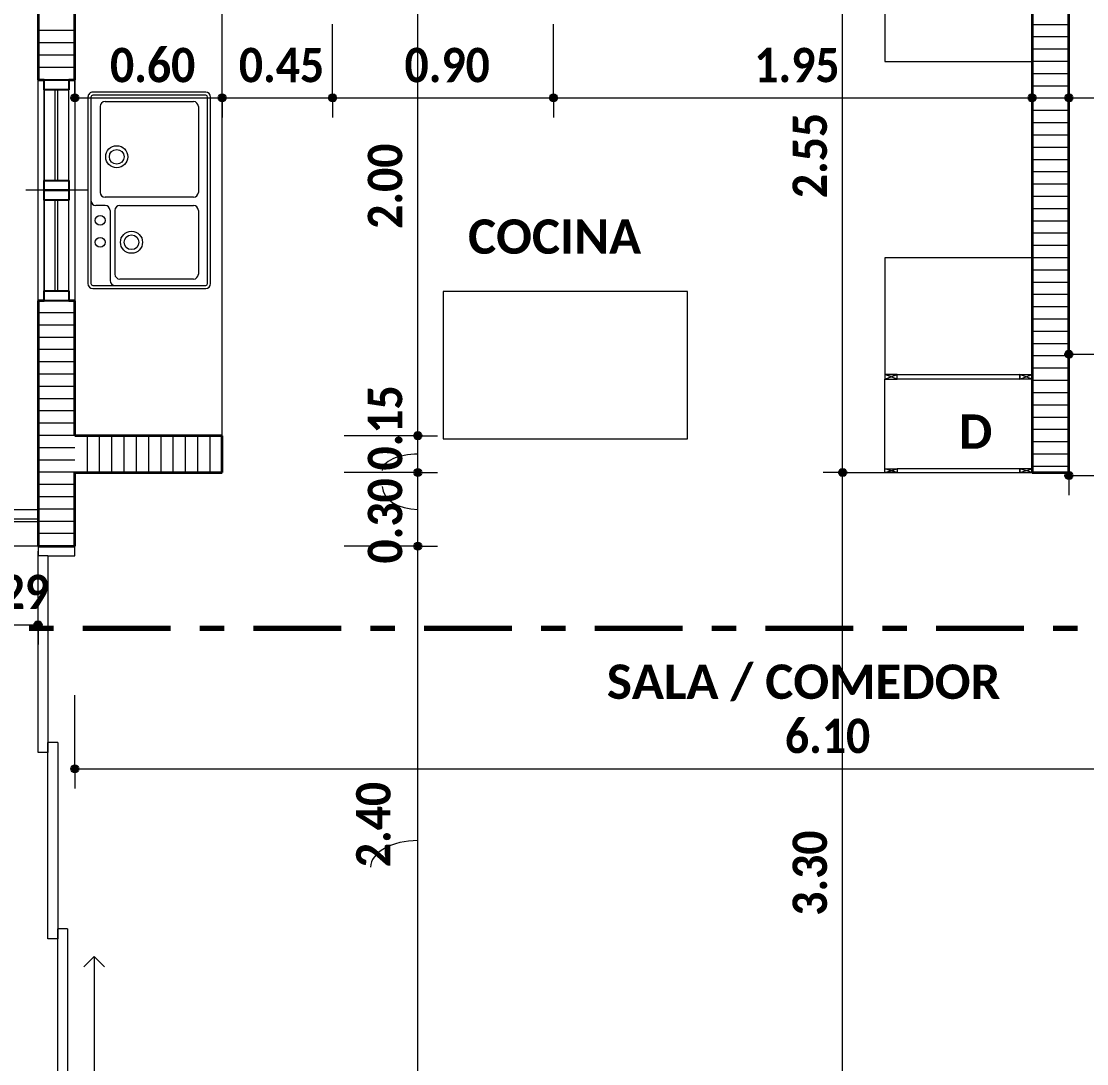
# Model space of a CAD drawing. Header units: metres. Extents: x -144 to 1000, y -717 to 29.
# Drawn here: x 783.111 to 787.451, y -556.385 to -552.137 of the extents above; entities that cross this region are included whole.
import ezdxf

# ---------------------------------------------------------------- set-up
doc = ezdxf.new("R2010")
doc.units = ezdxf.units.M
doc.linetypes.add('Dash Dot 3_16_', pattern=[0.595313, 0.357187, -0.119063, 0, -0.119063])
doc.layers.get('0').update_dxf_attribs({"color": 1})
for name, color, linetype, lineweight in [('A-ANNO-DIMS', 1, 'Continuous', 9), ('A-DETL-GENF', 1, 'Continuous', 9), ('A-DOOR', 1, 'Continuous', 9), ('A-DOOR-FRAM', 1, 'Continuous', 9), ('A-FLOR', 2, 'Continuous', 9), ('A-FLOR-HRAL', 1, 'Continuous', 9), ('A-GLAZ', 1, 'Continuous', 9), ('A-WALL', 4, 'Continuous', 9), ('G-ANNO-SYMB', 1, 'Continuous', 9), ('G-ANNO-TEXT', 2, 'Continuous', 9), ('G-IMPT', 1, 'Continuous', 9), ('I-FURN', 2, 'Continuous', 9)]:
    doc.layers.add(name, color=color, linetype=linetype, lineweight=lineweight)
doc.layers.add('A-WALL-PATT', color=7, linetype='Continuous', lineweight=35, true_color=0x9c9c9c)
doc.styles.add('Calibri_B', font='calibrib.ttf', dxfattribs={"height": 0.165})
doc.styles.add('Calibri_B_6', font='calibrib.ttf', dxfattribs={"width": 0.9})

# ---------------------------------------------------------------- blocks, each defined once
blk = doc.blocks.new('LAVAMANO DE COCINA - LAVADERO COCINA_dwg-2002165-Nivel 13 DIM')
at = {"layer": 'G-IMPT'}
for p, q in [((-471.6397, -982.649), (-472.3997, -982.649)), ((-472.4197, -982.669), (-472.4197, -983.129)), ((-472.4072, -982.669), (-472.4072, -983.129)), ((-471.6397, -982.6615), (-472.3997, -982.6615)), ((-472.0814, -982.719), (-472.0814, -982.6815)), ((-471.6322, -983.129), (-471.6322, -982.669)), ((-471.6197, -983.129), (-471.6197, -982.669)), ((-472.0481, -983.079), (-472.0481, -982.719)), ((-471.6781, -982.699), (-472.0281, -982.699)), ((-471.6581, -982.719), (-471.6581, -983.079)), ((-472.1014, -982.739), (-472.3872, -982.739)), ((-472.3814, -983.079), (-472.3814, -982.779)), ((-472.1014, -982.759), (-472.3614, -982.759)), ((-472.0814, -982.779), (-472.0814, -983.079)), ((-472.1014, -983.099), (-472.3614, -983.099)), ((-471.6781, -983.099), (-472.0281, -983.099)), ((-472.3997, -983.1365), (-471.6397, -983.1365)), ((-472.3997, -983.149), (-471.6397, -983.149))]:
    blk.add_line(p, q, dxfattribs=at)
for centre, radius in [((-472.2314, -982.6989), 0.02), ((-472.1422, -982.6989), 0.02), ((-471.8831, -982.7665), 0.045), ((-471.8831, -982.7665), 0.03), ((-472.2314, -982.8265), 0.045), ((-472.2314, -982.8265), 0.03)]:
    blk.add_circle(centre, radius, dxfattribs=at)
for centre, radius, start, end in [((-472.3997, -982.669), 0.02, 90, 180), ((-471.6397, -982.669), 0.02, 360, 90), ((-472.3997, -982.669), 0.0075, 90, 180), ((-472.0614, -982.6815), 0.02, 90, 180), ((-471.6397, -982.669), 0.0075, 0, 90), ((-472.1014, -982.719), 0.02, 270, 0), ((-472.0281, -982.719), 0.02, 90, 180), ((-471.6781, -982.719), 0.02, 0, 90), ((-472.3872, -982.759), 0.02, 90, 180), ((-472.3614, -982.779), 0.02, 90, 180), ((-472.1014, -982.779), 0.02, 0, 90), ((-472.3614, -983.079), 0.02, 180, 270), ((-472.1014, -983.079), 0.02, 270, 0), ((-472.0281, -983.079), 0.02, 180, 270), ((-471.6781, -983.079), 0.02, 270, 0), ((-472.3997, -983.129), 0.02, 180, 270), ((-472.3997, -983.129), 0.0075, 180, 270), ((-471.6397, -983.129), 0.0075, 270, 0), ((-471.6397, -983.129), 0.02, 270, 360)]:
    blk.add_arc(centre, radius, start, end, dxfattribs=at)
blk = doc.blocks.new('G')
at = {"layer": 'A-ANNO-DIMS', "lineweight": 25}
h = blk.add_hatch(color=256, dxfattribs=at)
edge = h.paths.add_edge_path()
edge.add_arc((777.9208, -495.9428), 0.015, 0, 360)
h = blk.add_hatch(color=256, dxfattribs=at)
edge = h.paths.add_edge_path()
edge.add_arc((778.5208, -495.9428), 0.015, 0, 360)
h = blk.add_hatch(color=256, dxfattribs=at)
edge = h.paths.add_edge_path()
edge.add_arc((778.5208, -495.9428), 0.015, 0, 360)
h = blk.add_hatch(color=256, dxfattribs=at)
edge = h.paths.add_edge_path()
edge.add_arc((778.9708, -495.9428), 0.015, 0, 360)
h = blk.add_hatch(color=256, dxfattribs=at)
edge = h.paths.add_edge_path()
edge.add_arc((778.9708, -495.9428), 0.015, 0, 360)
h = blk.add_hatch(color=256, dxfattribs=at)
edge = h.paths.add_edge_path()
edge.add_arc((779.8708, -495.9428), 0.015, 0, 360)
h = blk.add_hatch(color=256, dxfattribs=at)
edge = h.paths.add_edge_path()
edge.add_arc((779.8708, -495.9428), 0.015, 0, 360)
h = blk.add_hatch(color=256, dxfattribs=at)
edge = h.paths.add_edge_path()
edge.add_arc((781.8208, -495.9428), 0.015, 0, 360)
h = blk.add_hatch(color=256, dxfattribs=at)
edge = h.paths.add_edge_path()
edge.add_arc((781.9708, -495.9428), 0.015, 0, 360)
h = blk.add_hatch(color=256, dxfattribs=at)
edge = h.paths.add_edge_path()
edge.add_arc((781.9708, -496.9875), 0.015, 0, 360)
h = blk.add_hatch(color=256, dxfattribs=at)
edge = h.paths.add_edge_path()
edge.add_arc((779.3184, -497.3194), 0.015, 0, 360)
h = blk.add_hatch(color=256, dxfattribs=at)
edge = h.paths.add_edge_path()
edge.add_arc((779.3184, -497.3194), 0.015, 0, 360)
h = blk.add_hatch(color=256, dxfattribs=at)
edge = h.paths.add_edge_path()
edge.add_arc((779.3184, -497.4694), 0.015, 0, 360)
h = blk.add_hatch(color=256, dxfattribs=at)
edge = h.paths.add_edge_path()
edge.add_arc((779.3184, -497.4694), 0.015, 0, 360)
h = blk.add_hatch(color=256, dxfattribs=at)
edge = h.paths.add_edge_path()
edge.add_arc((781.049, -497.4694), 0.015, 0, 360)
h = blk.add_hatch(color=256, dxfattribs=at)
edge = h.paths.add_edge_path()
edge.add_arc((781.049, -497.4694), 0.015, 0, 360)
h = blk.add_hatch(color=256, dxfattribs=at)
edge = h.paths.add_edge_path()
edge.add_arc((781.9708, -497.4819), 0.015, 0, 360)
h = blk.add_hatch(color=256, dxfattribs=at)
edge = h.paths.add_edge_path()
edge.add_arc((779.3184, -497.7694), 0.015, 0, 360)
h = blk.add_hatch(color=256, dxfattribs=at)
edge = h.paths.add_edge_path()
edge.add_arc((779.3184, -497.7694), 0.015, 0, 360)
h = blk.add_hatch(color=256, dxfattribs=at)
edge = h.paths.add_edge_path()
edge.add_arc((777.7708, -498.0902), 0.015, 0, 360)
h = blk.add_hatch(color=256, dxfattribs=at)
edge = h.paths.add_edge_path()
edge.add_arc((777.9208, -498.6766), 0.015, 0, 360)
at = {"layer": 'A-ANNO-DIMS'}
for p, q in [((781.049, -497.4694), (781.049, -494.9197)), ((779.3184, -497.3194), (779.3184, -495.3194)), ((777.9208, -495.9428), (777.9208, -495.6428)), ((778.5208, -495.9428), (778.5208, -495.6428)), ((778.5208, -495.9428), (778.5208, -495.6428)), ((778.9708, -495.9428), (778.9708, -495.6428)), ((778.9708, -495.9428), (778.9708, -495.6428)), ((779.8708, -495.9428), (779.8708, -495.6428)), ((779.8708, -495.9428), (779.8708, -495.6428)), ((781.8208, -495.9428), (781.8208, -495.6428)), ((781.9708, -495.9428), (781.9708, -495.6428)), ((777.9208, -495.9428), (778.5208, -495.9428)), ((777.9208, -495.9428), (777.9208, -496.0228)), ((778.5208, -495.9428), (778.5208, -496.0228)), ((778.5208, -495.9428), (778.9708, -495.9428)), ((778.5208, -495.9428), (778.5208, -496.0228)), ((778.9708, -495.9428), (778.9708, -496.0228)), ((778.9708, -495.9428), (779.8708, -495.9428)), ((778.9708, -495.9428), (778.9708, -496.0228)), ((779.8708, -495.9428), (779.8708, -496.0228)), ((779.8708, -495.9428), (781.8208, -495.9428)), ((779.8708, -495.9428), (779.8708, -496.0228)), ((781.8208, -495.9428), (781.8208, -496.0228)), ((781.9708, -495.9428), (783.0708, -495.9428)), ((781.9708, -495.9428), (781.9708, -496.0228)), ((781.9708, -496.9875), (781.9708, -496.6875)), ((781.9708, -496.9875), (785.9708, -496.9875)), ((781.9708, -496.9875), (781.9708, -497.0675)), ((781.9708, -497.4819), (781.9708, -497.1819)), ((779.3184, -497.3194), (779.0184, -497.3194)), ((779.3184, -497.3194), (779.0184, -497.3194)), ((779.3184, -497.4694), (779.3184, -497.3194)), ((779.3184, -497.3194), (779.3984, -497.3194)), ((779.3184, -497.3194), (779.3984, -497.3194)), ((779.3184, -497.4694), (779.0184, -497.4694)), ((779.3184, -497.4694), (779.0184, -497.4694)), ((779.3184, -497.7694), (779.3184, -497.4694)), ((779.3184, -497.4694), (779.3984, -497.4694)), ((779.3184, -497.4694), (779.3984, -497.4694)), ((781.049, -497.4694), (780.969, -497.4694)), ((781.049, -497.4694), (780.969, -497.4694)), ((781.049, -500.7684), (781.049, -497.4694)), ((781.049, -497.4694), (781.349, -497.4694)), ((781.049, -497.4694), (781.349, -497.4694)), ((781.9708, -497.4819), (784.871, -497.4819)), ((781.9708, -497.4819), (781.9708, -497.5619)), ((777.7708, -498.0902), (777.7708, -497.7902)), ((779.3184, -497.7694), (779.0184, -497.7694)), ((779.3184, -497.7694), (779.0184, -497.7694)), ((779.3184, -500.1694), (779.3184, -497.7694)), ((779.3184, -497.7694), (779.3984, -497.7694)), ((779.3184, -497.7694), (779.3984, -497.7694)), ((777.4789, -498.0902), (777.7708, -498.0902)), ((777.7708, -498.0902), (777.7708, -498.1702)), ((777.9208, -498.6766), (777.9208, -498.3766)), ((777.9208, -498.6766), (784.0204, -498.6766)), ((777.9208, -498.6766), (777.9208, -498.7566))]:
    blk.add_line(p, q, dxfattribs=at)
at = {"layer": 'A-ANNO-DIMS', "lineweight": 25}
for centre in [(777.9208, -495.9428), (778.5208, -495.9428), (778.5208, -495.9428), (778.9708, -495.9428), (778.9708, -495.9428), (779.8708, -495.9428), (779.8708, -495.9428), (781.8208, -495.9428), (781.9708, -495.9428), (781.9708, -496.9875), (779.3184, -497.3194), (779.3184, -497.3194), (779.3184, -497.4694), (779.3184, -497.4694), (781.049, -497.4694), (781.049, -497.4694), (781.9708, -497.4819), (779.3184, -497.7694), (779.3184, -497.7694), (777.7708, -498.0902), (777.9208, -498.6766)]:
    blk.add_circle(centre, 0.015, dxfattribs=at)
at = {"layer": 'A-ANNO-DIMS'}
for centre, major_axis, ratio, start_param, end_param in [((779.3184, -497.4612), (0.1451, 0), 0.460457, 1.570796, 3.141593), ((779.3184, -497.5268), (0.1451, 0), 0.638581, 3.141593, 4.712389), ((779.3184, -499.0776), (0.1928, 0), 0.560973, 1.570796, 3.141593)]:
    blk.add_ellipse(centre, major_axis=major_axis, ratio=ratio, start_param=start_param, end_param=end_param, dxfattribs=at)
at = {"layer": 'A-DETL-GENF', "lineweight": 25}
for p, q in [((777.7958, -495.9094), (777.7958, -495.8694)), ((777.7958, -495.8694), (777.8958, -495.8694)), ((777.8958, -495.8694), (777.8958, -495.9094)), ((777.8958, -495.9094), (777.7958, -495.9094)), ((777.7958, -496.3194), (777.7958, -496.2794)), ((777.7958, -496.2794), (777.8958, -496.2794)), ((777.8958, -496.2794), (777.8958, -496.3194)), ((777.8958, -496.3194), (777.7958, -496.3194)), ((777.7958, -496.3594), (777.7958, -496.3194)), ((777.7958, -496.3194), (777.8958, -496.3194)), ((777.8958, -496.3594), (777.7958, -496.3594)), ((777.8958, -496.3194), (777.8958, -496.3594)), ((777.7958, -496.7694), (777.7958, -496.7294)), ((777.7958, -496.7294), (777.8958, -496.7294)), ((777.8958, -496.7294), (777.8958, -496.7694)), ((777.8958, -496.7694), (777.7958, -496.7694))]:
    blk.add_line(p, q, dxfattribs=at)
at = {"layer": 'A-DETL-GENF'}
for p, q in [((777.7958, -496.2794), (777.7958, -495.9094)), ((777.8408, -496.2794), (777.8408, -495.9094)), ((777.8508, -496.2794), (777.8508, -495.9094)), ((777.8958, -496.2794), (777.8958, -495.9094)), ((777.7958, -496.7294), (777.7958, -496.3594)), ((777.8408, -496.7294), (777.8408, -496.3594)), ((777.8508, -496.7294), (777.8508, -496.3594)), ((777.8958, -496.7294), (777.8958, -496.3594))]:
    blk.add_line(p, q, dxfattribs=at)
at = {"layer": 'A-DOOR'}
for q in [(777.957, -499.4841), (778.0418, -499.4841), (777.9994, -499.9584)]:
    blk.add_line((777.9994, -499.4417), q, dxfattribs=at)
at = {"layer": 'A-DOOR-FRAM', "lineweight": 15}
for p, q in [((777.7708, -497.7694), (777.7708, -497.8094)), ((777.9208, -497.8094), (777.9208, -497.7694)), ((777.8108, -497.8094), (777.9208, -497.8094))]:
    blk.add_line(p, q, dxfattribs=at)
at = {"layer": 'A-DOOR-FRAM'}
for p, q in [((777.7708, -498.6103), (777.7708, -497.8094)), ((777.8108, -497.8094), (777.7708, -497.8094)), ((777.8108, -497.8094), (777.8108, -498.6103)), ((777.8108, -499.3703), (777.8108, -498.5694)), ((777.8508, -498.5694), (777.8108, -498.5694)), ((777.8508, -498.5694), (777.8508, -499.3703)), ((777.8108, -498.6103), (777.7708, -498.6103)), ((777.8508, -500.1294), (777.8508, -499.3286)), ((777.8908, -499.3286), (777.8508, -499.3286)), ((777.8908, -499.3286), (777.8908, -500.1294)), ((777.8508, -499.3703), (777.8108, -499.3703))]:
    blk.add_line(p, q, dxfattribs=at)
at = {"layer": 'A-FLOR'}
for p, q in [((778.5208, -497.3194), (778.5208, -495.3194)), ((781.2208, -495.5197), (781.2208, -495.7945)), ((781.2208, -495.7945), (781.8208, -495.7945)), ((781.2208, -496.5945), (781.2208, -497.0694)), ((781.8208, -496.5945), (781.2208, -496.5945)), ((780.4163, -496.732), (779.4208, -496.732)), ((779.4208, -496.732), (779.4208, -497.332)), ((780.4163, -497.332), (780.4163, -496.732)), ((781.2208, -497.0694), (781.8208, -497.0694)), ((779.4208, -497.332), (780.4163, -497.332))]:
    blk.add_line(p, q, dxfattribs=at)
at = {"layer": 'A-FLOR-HRAL'}
for p, q in [((777.4277, -497.6584), (777.7708, -497.6584)), ((777.7708, -497.6704), (777.4369, -497.6704))]:
    blk.add_line(p, q, dxfattribs=at)
at = {"layer": 'A-GLAZ'}
for p, q in [((777.7958, -495.8694), (777.8958, -495.8694)), ((777.7958, -495.8694), (777.7958, -496.3194)), ((777.8958, -496.3194), (777.8958, -495.8694)), ((777.9708, -496.3194), (777.7208, -496.3194)), ((777.7958, -496.3194), (777.8958, -496.3194)), ((777.7958, -496.3194), (777.8958, -496.3194)), ((777.7958, -496.3194), (777.7958, -496.7694)), ((777.8958, -496.7694), (777.8958, -496.3194)), ((777.7958, -496.7694), (777.8958, -496.7694))]:
    blk.add_line(p, q, dxfattribs=at)
at = {"layer": 'A-WALL', "lineweight": 35}
for p, q in [((781.8208, -494.9197), (781.8208, -497.4694)), ((781.9708, -497.4694), (781.9708, -494.9197)), ((777.7708, -495.1694), (777.7708, -495.8694)), ((777.9208, -495.8694), (777.9208, -495.3194)), ((777.7708, -495.8694), (777.7958, -495.8694)), ((777.8958, -495.8694), (777.9208, -495.8694)), ((777.7708, -496.7694), (777.7708, -497.7694)), ((777.7958, -496.7694), (777.7708, -496.7694)), ((777.9208, -496.7694), (777.8958, -496.7694)), ((777.9208, -497.3194), (777.9208, -496.7694)), ((778.5208, -497.3194), (777.9208, -497.3194)), ((778.5208, -497.4694), (778.5208, -497.3194)), ((777.9208, -497.4694), (778.5208, -497.4694)), ((777.9208, -497.7694), (777.9208, -497.4694)), ((781.8208, -497.4694), (781.9708, -497.4694)), ((777.7708, -497.7694), (777.9208, -497.7694))]:
    blk.add_line(p, q, dxfattribs=at)
at = {"layer": 'A-WALL'}
for p, q in [((777.7708, -496.7694), (777.7708, -495.8694)), ((777.9208, -495.8694), (777.9208, -496.7694)), ((777.3638, -497.6194), (777.7708, -497.6194)), ((777.7708, -497.7694), (777.4789, -497.7694))]:
    blk.add_line(p, q, dxfattribs=at)
at = {"layer": 'A-WALL-PATT', "color": 8, "lineweight": 5, "true_color": 0x727272}
for p, q in [((781.9708, -495.6445), (781.8208, -495.6445)), ((777.9208, -495.6685), (777.7708, -495.6685)), ((781.9708, -495.6945), (781.8208, -495.6945)), ((777.9208, -495.7185), (777.7708, -495.7185)), ((781.9708, -495.7445), (781.8208, -495.7445)), ((777.9208, -495.7685), (777.7708, -495.7685)), ((781.9708, -495.7945), (781.8208, -495.7945)), ((777.9208, -495.8185), (777.7708, -495.8185)), ((777.9208, -495.8685), (777.7708, -495.8685)), ((781.9708, -495.8445), (781.8208, -495.8445)), ((781.9708, -495.8945), (781.8208, -495.8945)), ((781.9708, -495.9445), (781.8208, -495.9445)), ((781.9708, -495.9945), (781.8208, -495.9945)), ((781.9708, -496.0445), (781.8208, -496.0445)), ((781.9708, -496.0945), (781.8208, -496.0945)), ((781.9708, -496.1445), (781.8208, -496.1445)), ((781.9708, -496.1945), (781.8208, -496.1945)), ((781.9708, -496.2445), (781.8208, -496.2445)), ((781.9708, -496.2945), (781.8208, -496.2945)), ((781.9708, -496.3445), (781.8208, -496.3445)), ((781.9708, -496.3945), (781.8208, -496.3945)), ((781.9708, -496.4445), (781.8208, -496.4445)), ((781.9708, -496.4945), (781.8208, -496.4945)), ((781.9708, -496.5445), (781.8208, -496.5445)), ((781.9708, -496.5945), (781.8208, -496.5945)), ((781.9708, -496.6445), (781.8208, -496.6445)), ((781.9708, -496.6945), (781.8208, -496.6945)), ((781.9708, -496.7445), (781.8208, -496.7445)), ((781.9708, -496.7945), (781.8208, -496.7945)), ((777.9208, -496.8185), (777.7708, -496.8185)), ((777.9208, -496.8685), (777.7708, -496.8685)), ((781.9708, -496.8445), (781.8208, -496.8445)), ((777.9208, -496.9185), (777.7708, -496.9185)), ((781.9708, -496.8945), (781.8208, -496.8945)), ((777.9208, -496.9685), (777.7708, -496.9685)), ((781.9708, -496.9445), (781.8208, -496.9445)), ((781.9708, -496.9945), (781.8208, -496.9945)), ((777.9208, -497.0185), (777.7708, -497.0185)), ((781.9708, -497.0445), (781.8208, -497.0445)), ((777.9208, -497.0685), (777.7708, -497.0685)), ((781.9708, -497.0945), (781.8208, -497.0945)), ((777.9208, -497.1185), (777.7708, -497.1185)), ((777.9208, -497.1685), (777.7708, -497.1685)), ((781.9708, -497.1445), (781.8208, -497.1445)), ((777.9208, -497.2185), (777.7708, -497.2185)), ((781.9708, -497.1945), (781.8208, -497.1945)), ((777.9208, -497.2685), (777.7708, -497.2685)), ((781.9708, -497.2445), (781.8208, -497.2445)), ((781.9708, -497.2945), (781.8208, -497.2945)), ((777.9208, -497.3185), (777.7708, -497.3185)), ((777.9704, -497.3194), (777.9704, -497.4694)), ((778.0204, -497.3194), (778.0204, -497.4694)), ((778.0704, -497.3194), (778.0704, -497.4694)), ((778.1204, -497.3194), (778.1204, -497.4694)), ((778.1704, -497.3194), (778.1704, -497.4694)), ((778.2204, -497.3194), (778.2204, -497.4694)), ((778.2704, -497.3194), (778.2704, -497.4694)), ((778.3204, -497.3194), (778.3204, -497.4694)), ((778.3704, -497.3194), (778.3704, -497.4694)), ((778.4204, -497.3194), (778.4204, -497.4694)), ((778.4704, -497.3194), (778.4704, -497.4694)), ((778.5204, -497.3194), (778.5204, -497.4694)), ((781.9708, -497.3445), (781.8208, -497.3445)), ((777.9208, -497.3685), (777.7708, -497.3685)), ((781.9708, -497.3945), (781.8208, -497.3945)), ((777.9208, -497.4185), (777.7708, -497.4185)), ((781.9708, -497.4445), (781.8208, -497.4445)), ((777.9208, -497.4685), (777.7708, -497.4685)), ((777.9208, -497.5185), (777.7708, -497.5185)), ((777.9208, -497.5685), (777.7708, -497.5685)), ((777.9208, -497.6185), (777.7708, -497.6185)), ((777.9208, -497.6685), (777.7708, -497.6685)), ((777.9208, -497.7185), (777.7708, -497.7185)), ((777.9208, -497.7685), (777.7708, -497.7685))]:
    blk.add_line(p, q, dxfattribs=at)
at = {"layer": 'G-ANNO-SYMB', "linetype": 'Dash Dot 3_16_', "lineweight": 70}
blk.add_line((773.7815, -498.1038), (782.3472, -498.1038), dxfattribs=at)
at = {"layer": 'I-FURN'}
for p, q in [((781.2708, -497.0894), (781.2208, -497.0694)), ((781.2208, -497.0894), (781.2708, -497.0694)), ((781.2708, -497.0694), (781.2208, -497.0694)), ((781.2208, -497.0694), (781.2208, -497.0894)), ((781.2208, -497.4544), (781.2208, -497.0894)), ((781.2208, -497.0894), (781.2708, -497.0894)), ((781.2708, -497.0694), (781.7708, -497.0694)), ((781.2708, -497.0894), (781.2708, -497.0694)), ((781.2708, -497.0894), (781.2708, -497.0694)), ((781.7731, -497.0894), (781.2731, -497.0894)), ((781.7708, -497.0694), (781.7708, -497.0894)), ((781.8208, -497.0894), (781.7708, -497.0694)), ((781.7708, -497.0894), (781.8208, -497.0694)), ((781.7708, -497.0694), (781.8208, -497.0694)), ((781.7708, -497.0894), (781.7708, -497.0694)), ((781.8208, -497.0894), (781.7708, -497.0894)), ((781.8208, -497.0694), (781.8208, -497.0894)), ((781.8208, -497.4544), (781.8208, -497.0894)), ((781.2708, -497.4694), (781.2208, -497.4544)), ((781.2208, -497.4694), (781.2708, -497.4544)), ((781.2208, -497.4694), (781.2208, -497.4544)), ((781.2208, -497.4544), (781.2708, -497.4544)), ((781.2708, -497.4694), (781.2208, -497.4694)), ((781.7708, -497.4544), (781.2708, -497.4544)), ((781.2708, -497.4544), (781.2708, -497.4694)), ((781.2708, -497.4544), (781.2708, -497.4694)), ((781.2708, -497.4694), (781.7708, -497.4694)), ((781.7708, -497.4694), (781.7708, -497.4544)), ((781.8208, -497.4694), (781.7708, -497.4544)), ((781.7708, -497.4694), (781.8208, -497.4544)), ((781.8208, -497.4544), (781.7708, -497.4544)), ((781.7708, -497.4544), (781.7708, -497.4694)), ((781.7708, -497.4694), (781.8208, -497.4694)), ((781.8208, -497.4694), (781.8208, -497.4544))]:
    blk.add_line(p, q, dxfattribs=at)
at = {"rotation": 90}
blk.add_blockref('LAVAMANO DE COCINA - LAVADERO COCINA_dwg-2002165-Nivel 13 DIM', (-204.675, -24.2997), dxfattribs=at)
at = {"layer": 'A-ANNO-DIMS', "char_height": 0.14, "width": 0.376134, "attachment_point": 1, "line_spacing_factor": 1.158048, "style": 'Calibri_B_6'}
for s, insert in [('0.60', (778.064, -495.7388)), ('0.45', (778.589, -495.7388)), ('0.90', (779.264, -495.7388)), ('1.95', (780.689, -495.7388)), ('0.29', (777.4681, -497.8861)), ('6.10', (780.8138, -498.4726))]:
    blk.add_mtext(s, dxfattribs=dict(at, insert=insert))
at = {"layer": 'A-ANNO-DIMS', "char_height": 0.14, "width": 0.376134, "attachment_point": 1, "rotation": 90, "line_spacing_factor": 1.158048, "style": 'Calibri_B_6'}
for s, insert in [('2.55', (780.845, -496.3513)), ('2.00', (779.1144, -496.4762)), ('0.15', (779.1144, -497.4612)), ('0.30', (779.1144, -497.8402)), ('2.40', (779.0667, -499.0776)), ('3.30', (780.845, -499.2756))]:
    blk.add_mtext(s, dxfattribs=dict(at, insert=insert))
at = {"layer": 'G-ANNO-TEXT', "style": 'Calibri_B'}
for s, p in [('COCINA', (779.5228, -496.5779)), ('D', (781.5227, -497.3728)), ('SALA / COMEDOR', (780.0882, -498.3918))]:
    blk.add_text(s, height=0.14, dxfattribs=at).set_placement(p)

msp = doc.modelspace()

# ---------------------------------------------------------------- block references
at = {"color": 3}
msp.add_blockref('G', (5.408, -56.5064), dxfattribs=at)

doc.saveas('drawing.dxf')
